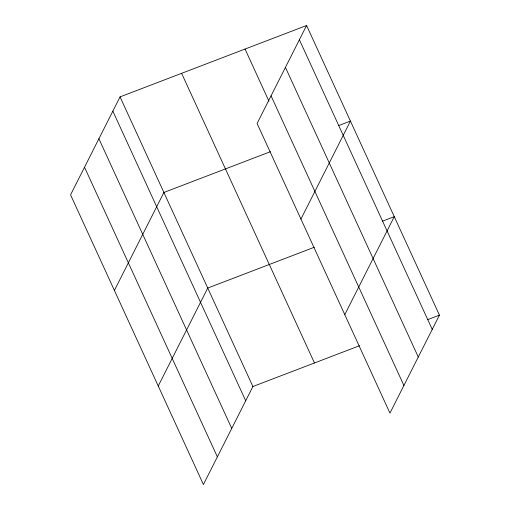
<?xml version="1.0" encoding="UTF-8"?>
<svg xmlns="http://www.w3.org/2000/svg" width="510" height="510" viewBox="0 0 510 510"><rect width="100%" height="100%" fill="white"/><g stroke="black" fill="none" stroke-linecap="round" stroke-linejoin="round"><path stroke-width="0.76" d="M306.587 25.5L257.097 123.477L389.946 413.113L439.435 315.142L306.587 25.5L120.054 96.887L70.565 194.858L203.413 484.5L252.903 386.523L359.442 345.755M114.406 290.439L163.895 192.468L270.434 151.693M158.247 386.025L207.736 288.048L314.275 247.273M300.938 219.058L350.427 121.08L338.563 125.619M344.773 314.638L394.268 216.661L382.398 221.206M427.571 319.681L439.435 315.142M299.383 39.761L432.231 329.403M285.428 67.384L418.276 357.025M271.052 95.848L403.901 385.49M245.036 49.056L268.942 101.19M181.611 73.325L314.46 362.967M120.054 96.887L252.903 386.523M112.85 111.148L245.699 400.783M98.895 138.771L231.744 428.413M84.52 167.235L217.368 456.871"/></g></svg>
